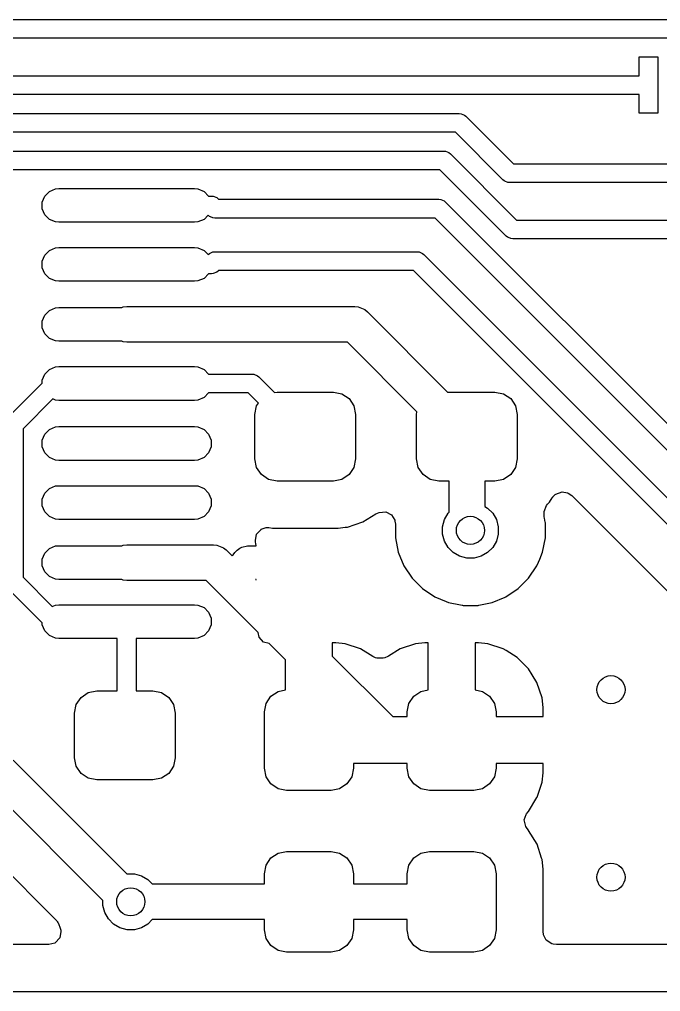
# Model space of a CAD drawing. Header units: millimetres. Extents: x 87.7 to 142.1, y -85.2 to -61.4.
# Drawn here: x 107.79 to 114.63, y -73.22 to -62.85 of the extents above; entities that cross this region are included whole.
import ezdxf

# ---------------------------------------------------------------- set-up
doc = ezdxf.new("R2010")
doc.units = ezdxf.units.MM
doc.layers.add('F.Cu', color=13, linetype='CONTINUOUS', true_color=0xc83434)

msp = doc.modelspace()

# ---------------------------------------------------------------- linework, layer by layer
at = {"layer": 'F.Cu', "linetype": 'CONTINUOUS'}
for p, q in [((106.9235, -62.85), (114.8, -62.85)), ((114.758578, -63.05), (106.964922, -63.05)), ((114.4, -63.45), (114.4, -63.25)), ((114.4, -63.25), (114.6, -63.25)), ((114.6, -63.25), (114.6, -63.85)), ((106.949323, -63.45), (114.4, -63.45)), ((114.4, -63.65), (106.990744, -63.65)), ((114.4, -63.85), (114.4, -63.65)), ((107.185823, -63.8535), (112.480851, -63.8535)), ((112.480851, -63.8535), (112.50036, -63.855421)), ((112.50036, -63.855421), (112.536408, -63.870353)), ((112.536408, -63.870353), (112.551562, -63.882789)), ((114.6, -63.85), (114.4, -63.85)), ((112.551562, -63.882789), (113.058773, -64.39)), ((112.439429, -64.0535), (107.227244, -64.0535)), ((112.946641, -64.560711), (112.439429, -64.0535)), ((107.415823, -64.2535), (112.315166, -64.2535)), ((112.315166, -64.2535), (112.334675, -64.255421)), ((112.334675, -64.255421), (112.370723, -64.270353)), ((112.370723, -64.270353), (112.385877, -64.282789)), ((112.385877, -64.282789), (113.093087, -64.99)), ((113.058773, -64.39), (114.8, -64.39)), ((112.273744, -64.4535), (107.457245, -64.4535)), ((112.980955, -65.16071), (112.273744, -64.4535)), ((112.961794, -64.573147), (112.946641, -64.560711)), ((112.967475, -64.5755), (112.961794, -64.573147)), ((112.997843, -64.588079), (112.967475, -64.5755)), ((113.017352, -64.59), (112.997843, -64.588079)), ((114.8, -64.59), (113.017352, -64.59)), ((108.057335, -64.733497), (108.106997, -64.683835)), ((108.106997, -64.683835), (108.171884, -64.656959)), ((108.171884, -64.656959), (108.207, -64.6535)), ((108.207, -64.6535), (109.657, -64.6535)), ((109.657, -64.6535), (109.692116, -64.656959)), ((109.692116, -64.656959), (109.757003, -64.683835)), ((109.757003, -64.683835), (109.806665, -64.733497)), ((108.030459, -64.798384), (108.057335, -64.733497)), ((108.030459, -64.868616), (108.030459, -64.798384)), ((109.806665, -64.733497), (109.806666, -64.7335)), ((109.806666, -64.7335), (109.837, -64.7335)), ((109.837, -64.7335), (109.856509, -64.735421)), ((109.856509, -64.735421), (109.892557, -64.750353)), ((109.892557, -64.750353), (109.907711, -64.762789)), ((109.907711, -64.762789), (109.913422, -64.7685)), ((109.913422, -64.7685), (112.26448, -64.7685)), ((112.26448, -64.7685), (112.283989, -64.770421)), ((112.283989, -64.770421), (112.320037, -64.785353)), ((112.320037, -64.785353), (112.335191, -64.797789)), ((112.335191, -64.797789), (115.357401, -67.82)), ((108.057335, -64.933503), (108.030459, -64.868616)), ((108.106997, -64.983165), (108.057335, -64.933503)), ((108.171884, -65.010041), (108.106997, -64.983165)), ((108.207, -65.0135), (108.171884, -65.010041)), ((109.657, -65.0135), (108.207, -65.0135)), ((109.692116, -65.010041), (109.657, -65.0135)), ((109.757003, -64.983165), (109.692116, -65.010041)), ((109.801123, -64.939044), (109.757003, -64.983165)), ((109.801289, -64.93921), (109.801123, -64.939044)), ((109.816442, -64.951647), (109.801289, -64.93921)), ((109.827, -64.95602), (109.816442, -64.951647)), ((109.852491, -64.966579), (109.827, -64.95602)), ((109.872, -64.9685), (109.852491, -64.966579)), ((112.223058, -64.9685), (109.872, -64.9685)), ((115.24527, -67.990711), (112.223058, -64.9685)), ((113.093087, -64.99), (115.158578, -64.99)), ((112.996108, -65.173147), (112.980955, -65.16071)), ((113.006666, -65.17752), (112.996108, -65.173147)), ((113.032157, -65.188079), (113.006666, -65.17752)), ((113.051666, -65.19), (113.032157, -65.188079)), ((115.2, -65.19), (113.051666, -65.19)), ((108.057335, -65.363497), (108.106997, -65.313835)), ((108.106997, -65.313835), (108.171884, -65.286959)), ((108.171884, -65.286959), (108.207, -65.2835)), ((108.207, -65.2835), (109.657, -65.2835)), ((109.657, -65.2835), (109.692116, -65.286959)), ((109.692116, -65.286959), (109.757003, -65.313835)), ((109.757003, -65.313835), (109.801123, -65.357955)), ((109.831399, -65.339158), (109.852491, -65.330421)), ((109.852491, -65.330421), (109.872, -65.3285)), ((109.872, -65.3285), (112.03252, -65.3285)), ((112.03252, -65.3285), (112.052029, -65.330421)), ((112.052029, -65.330421), (112.088077, -65.345353)), ((108.030459, -65.428384), (108.057335, -65.363497)), ((108.030459, -65.498616), (108.030459, -65.428384)), ((109.801123, -65.357955), (109.801289, -65.35779)), ((109.801289, -65.35779), (109.816442, -65.345353)), ((109.816442, -65.345353), (109.831399, -65.339158)), ((112.088077, -65.345353), (112.103231, -65.357789)), ((112.103231, -65.357789), (115.125441, -68.38)), ((108.057335, -65.563503), (108.030459, -65.498616)), ((109.907711, -65.534211), (109.892557, -65.546647)), ((109.913422, -65.5285), (109.907711, -65.534211)), ((111.991098, -65.5285), (109.913422, -65.5285)), ((115.01331, -68.550711), (111.991098, -65.5285)), ((108.106997, -65.613165), (108.057335, -65.563503)), ((108.171884, -65.640041), (108.106997, -65.613165)), ((108.207, -65.6435), (108.171884, -65.640041)), ((109.692116, -65.640041), (109.657, -65.6435)), ((109.757003, -65.613165), (109.692116, -65.640041)), ((109.806665, -65.563503), (109.757003, -65.613165)), ((109.806666, -65.5635), (109.806665, -65.563503)), ((109.837, -65.5635), (109.806666, -65.5635)), ((109.856509, -65.561579), (109.837, -65.5635)), ((109.892557, -65.546647), (109.856509, -65.561579)), ((109.657, -65.6435), (108.207, -65.6435)), ((108.106997, -65.953835), (108.171884, -65.926959)), ((108.171884, -65.926959), (108.207, -65.9235)), ((108.207, -65.9235), (108.878322, -65.9235)), ((108.878322, -65.9235), (108.894835, -65.91666)), ((108.894835, -65.91666), (108.932, -65.913)), ((108.932, -65.913), (111.366, -65.913)), ((111.366, -65.913), (111.403165, -65.91666)), ((111.403165, -65.91666), (111.471836, -65.945105)), ((111.471836, -65.945105), (111.500704, -65.968796)), ((108.030459, -66.068384), (108.057335, -66.003497)), ((108.057335, -66.003497), (108.106997, -65.953835)), ((111.500704, -65.968796), (112.356908, -66.825)), ((108.030459, -66.138616), (108.030459, -66.068384)), ((108.057335, -66.203503), (108.030459, -66.138616)), ((108.106997, -66.253165), (108.057335, -66.203503)), ((108.171884, -66.280041), (108.106997, -66.253165)), ((108.207, -66.2835), (108.171884, -66.280041)), ((108.878322, -66.2835), (108.207, -66.2835)), ((108.894835, -66.29034), (108.878322, -66.2835)), ((108.932, -66.294), (108.894835, -66.29034)), ((111.287092, -66.294), (108.932, -66.294)), ((112.030075, -67.036983), (111.287092, -66.294)), ((108.106997, -66.583835), (108.171884, -66.556959)), ((108.171884, -66.556959), (108.207, -66.5535)), ((108.207, -66.5535), (109.657, -66.5535)), ((109.657, -66.5535), (109.692116, -66.556959)), ((109.692116, -66.556959), (109.757003, -66.583835)), ((108.030459, -66.698384), (108.057335, -66.633497)), ((108.057335, -66.633497), (108.106997, -66.583835)), ((109.757003, -66.583835), (109.806665, -66.633497)), ((109.806665, -66.633497), (109.806666, -66.6335)), ((109.806666, -66.6335), (110.271, -66.6335)), ((110.271, -66.6335), (110.290509, -66.635421)), ((110.290509, -66.635421), (110.326557, -66.650353)), ((110.326557, -66.650353), (110.341711, -66.662789)), ((110.341711, -66.662789), (110.509493, -66.830571)), ((107.656289, -67.103966), (108.030459, -66.729796)), ((108.030459, -66.729796), (108.030459, -66.698384)), ((109.757003, -66.883165), (109.692116, -66.910041)), ((109.806665, -66.833503), (109.757003, -66.883165)), ((109.806666, -66.8335), (109.806665, -66.833503)), ((110.229578, -66.8335), (109.806666, -66.8335)), ((110.33795, -66.941872), (110.229578, -66.8335)), ((110.509493, -66.830571), (110.5375, -66.825)), ((110.5375, -66.825), (111.1375, -66.825)), ((111.1375, -66.825), (111.228387, -66.843079)), ((111.228387, -66.843079), (111.305438, -66.894562)), ((112.356908, -66.825), (112.8625, -66.825)), ((112.8625, -66.825), (112.953387, -66.843079)), ((112.953387, -66.843079), (113.030438, -66.894562)), ((108.144428, -66.898669), (107.827, -67.216098)), ((108.171884, -66.910041), (108.144428, -66.898669)), ((108.207, -66.9135), (108.171884, -66.910041)), ((109.657, -66.9135), (108.207, -66.9135)), ((109.692116, -66.910041), (109.657, -66.9135)), ((110.3, -67.0625), (110.318079, -66.971613)), ((110.318079, -66.971613), (110.33795, -66.941872)), ((111.305438, -66.894562), (111.356921, -66.971613)), ((111.356921, -66.971613), (111.375, -67.0625)), ((113.030438, -66.894562), (113.081921, -66.971613)), ((113.081921, -66.971613), (113.1, -67.0625)), ((110.3, -67.5375), (110.3, -67.0625)), ((111.375, -67.0625), (111.375, -67.5375)), ((112.025, -67.0625), (112.030075, -67.036983)), ((112.025, -67.5375), (112.025, -67.0625)), ((113.1, -67.0625), (113.1, -67.5375)), ((108.106997, -67.223835), (108.171884, -67.196959)), ((108.171884, -67.196959), (108.207, -67.1935)), ((108.207, -67.1935), (109.657, -67.1935)), ((109.657, -67.1935), (109.692116, -67.196959)), ((109.692116, -67.196959), (109.757003, -67.223835)), ((107.827, -67.216098), (107.827, -68.800901)), ((108.030459, -67.338384), (108.057335, -67.273497)), ((108.057335, -67.273497), (108.106997, -67.223835)), ((109.757003, -67.223835), (109.806665, -67.273497)), ((109.806665, -67.273497), (109.833541, -67.338384)), ((108.030459, -67.408616), (108.030459, -67.338384)), ((109.833541, -67.338384), (109.833541, -67.408616)), ((108.057335, -67.473503), (108.030459, -67.408616)), ((108.106997, -67.523165), (108.057335, -67.473503)), ((109.806665, -67.473503), (109.757003, -67.523165)), ((109.833541, -67.408616), (109.806665, -67.473503)), ((108.171884, -67.550041), (108.106997, -67.523165)), ((108.207, -67.5535), (108.171884, -67.550041)), ((109.657, -67.5535), (108.207, -67.5535)), ((109.692116, -67.550041), (109.657, -67.5535)), ((109.757003, -67.523165), (109.692116, -67.550041)), ((110.318079, -67.628387), (110.3, -67.5375)), ((111.375, -67.5375), (111.356921, -67.628387)), ((112.043079, -67.628387), (112.025, -67.5375)), ((113.1, -67.5375), (113.081921, -67.628387)), ((110.369562, -67.705438), (110.318079, -67.628387)), ((110.446613, -67.756921), (110.369562, -67.705438)), ((111.305438, -67.705438), (111.228387, -67.756921)), ((111.356921, -67.628387), (111.305438, -67.705438)), ((112.094562, -67.705438), (112.043079, -67.628387)), ((112.171613, -67.756921), (112.094562, -67.705438)), ((113.030438, -67.705438), (112.953387, -67.756921)), ((113.081921, -67.628387), (113.030438, -67.705438)), ((110.5375, -67.775), (110.446613, -67.756921)), ((111.1375, -67.775), (110.5375, -67.775)), ((111.228387, -67.756921), (111.1375, -67.775)), ((112.2625, -67.775), (112.171613, -67.756921)), ((112.372, -67.775), (112.2625, -67.775)), ((112.372, -68.107366), (112.372, -67.775)), ((112.8625, -67.775), (112.753, -67.775)), ((112.753, -67.775), (112.753, -68.044888)), ((112.953387, -67.756921), (112.8625, -67.775)), ((108.030459, -67.968384), (108.057335, -67.903497)), ((108.057335, -67.903497), (108.106997, -67.853835)), ((108.106997, -67.853835), (108.171884, -67.826959)), ((108.171884, -67.826959), (108.207, -67.8235)), ((108.207, -67.8235), (109.657, -67.8235)), ((109.657, -67.8235), (109.692116, -67.826959)), ((109.692116, -67.826959), (109.757003, -67.853835)), ((109.757003, -67.853835), (109.806665, -67.903497)), ((109.806665, -67.903497), (109.833541, -67.968384)), ((113.479717, -67.943615), (113.504728, -67.918712)), ((113.504728, -67.918712), (113.512543, -67.912888)), ((113.512543, -67.912888), (113.578059, -67.888612)), ((113.578059, -67.888612), (113.636055, -67.898587)), ((113.636055, -67.898587), (113.645072, -67.902505)), ((113.645072, -67.902505), (113.683336, -67.928551)), ((108.030459, -68.038616), (108.030459, -67.968384)), ((109.833541, -67.968384), (109.833541, -68.038616)), ((113.411842, -68.03358), (113.423273, -68.020415)), ((113.423273, -68.020415), (113.44534, -67.99835)), ((113.44534, -67.99835), (113.473285, -67.953042)), ((113.473285, -67.953042), (113.478186, -67.947691)), ((113.478186, -67.947691), (113.479717, -67.943615)), ((113.683336, -67.928551), (114.199932, -68.445148)), ((108.057335, -68.103503), (108.030459, -68.038616)), ((108.106997, -68.153165), (108.057335, -68.103503)), ((109.806665, -68.103503), (109.757003, -68.153165)), ((109.833541, -68.038616), (109.806665, -68.103503)), ((111.451516, -68.210908), (111.589827, -68.125596)), ((111.589827, -68.125596), (111.608516, -68.116147)), ((111.608516, -68.116147), (111.626424, -68.10892)), ((111.626424, -68.10892), (111.695956, -68.102086)), ((111.695956, -68.102086), (111.758147, -68.13393)), ((112.322836, -68.185195), (112.361994, -68.117372)), ((112.361994, -68.117372), (112.372, -68.107366)), ((112.753, -68.044888), (112.782628, -68.061994)), ((112.782628, -68.061994), (112.838006, -68.117372)), ((112.838006, -68.117372), (112.877164, -68.185195)), ((113.385492, -68.119959), (113.38693, -68.103893)), ((113.387381, -68.155204), (113.385492, -68.119959)), ((113.38693, -68.103893), (113.387291, -68.09899)), ((113.387291, -68.09899), (113.411842, -68.03358)), ((108.171884, -68.180041), (108.106997, -68.153165)), ((108.207, -68.1835), (108.171884, -68.180041)), ((109.657, -68.1835), (108.207, -68.1835)), ((109.692116, -68.180041), (109.657, -68.1835)), ((109.757003, -68.153165), (109.692116, -68.180041)), ((111.287753, -68.265174), (111.451516, -68.210908)), ((111.758147, -68.13393), (111.792555, -68.191642)), ((111.792555, -68.191642), (111.795228, -68.20156)), ((111.795228, -68.20156), (111.7995, -68.233828)), ((111.7995, -68.233828), (111.7995, -68.378846)), ((112.302567, -68.260842), (112.322836, -68.185195)), ((112.877164, -68.185195), (112.897433, -68.260842)), ((113.390444, -68.170605), (113.387381, -68.155204)), ((113.39902, -68.213719), (113.390444, -68.170605)), ((113.4005, -68.221158), (113.39902, -68.213719)), ((113.4005, -68.378842), (113.4005, -68.221158)), ((110.31985, -68.338899), (110.365752, -68.289587)), ((110.365752, -68.289587), (110.367971, -68.28827)), ((110.367971, -68.28827), (110.422082, -68.271241)), ((110.422082, -68.271241), (110.425415, -68.270994)), ((110.425415, -68.270994), (110.447172, -68.271295)), ((110.447172, -68.271295), (110.488323, -68.2755)), ((110.488323, -68.2755), (111.186676, -68.275499)), ((111.186676, -68.275499), (111.186684, -68.275498)), ((111.186684, -68.275498), (111.186687, -68.275498)), ((111.186687, -68.275498), (111.186691, -68.275497)), ((111.186691, -68.275497), (111.186991, -68.275478)), ((111.186991, -68.275478), (111.188019, -68.275361)), ((111.188019, -68.275361), (111.263416, -68.26766)), ((111.263416, -68.26766), (111.287753, -68.265174)), ((112.302567, -68.339158), (112.302567, -68.260842)), ((112.897433, -68.260842), (112.897433, -68.339158)), ((110.305757, -68.409467), (110.318163, -68.340711)), ((110.307717, -68.42769), (110.305757, -68.409467)), ((110.310241, -68.441317), (110.307717, -68.42769)), ((110.310111, -68.441343), (110.310241, -68.441317)), ((110.314518, -68.4635), (110.310111, -68.441343)), ((110.318163, -68.340711), (110.31985, -68.338899)), ((111.7995, -68.378848), (111.799499, -68.378848)), ((111.799499, -68.378848), (111.830257, -68.533471)), ((111.7995, -68.378846), (111.7995, -68.378848)), ((112.322836, -68.414805), (112.302567, -68.339158)), ((112.361994, -68.482628), (112.322836, -68.414805)), ((112.877164, -68.414805), (112.838006, -68.482628)), ((112.897433, -68.339158), (112.877164, -68.414805)), ((113.369737, -68.533497), (113.4005, -68.378842)), ((108.030459, -68.608384), (108.057335, -68.543497)), ((108.057335, -68.543497), (108.106997, -68.493835)), ((108.106997, -68.493835), (108.171884, -68.466959)), ((108.171884, -68.466959), (108.207, -68.4635)), ((108.207, -68.4635), (108.878322, -68.4635)), ((108.878322, -68.4635), (108.894835, -68.45666)), ((108.894835, -68.45666), (108.932, -68.453)), ((108.932, -68.453), (109.858, -68.453)), ((109.858, -68.453), (109.895165, -68.45666)), ((109.895165, -68.45666), (109.963836, -68.485105)), ((109.963836, -68.485105), (109.992704, -68.508796)), ((109.992704, -68.508796), (110.056106, -68.572198)), ((110.066593, -68.561578), (110.087408, -68.53756)), ((110.086083, -68.535945), (110.090787, -68.532083)), ((110.087408, -68.53756), (110.086083, -68.535945)), ((110.090787, -68.532083), (110.090794, -68.532079)), ((110.090794, -68.532079), (110.110449, -68.512423)), ((110.110449, -68.512423), (110.138696, -68.491277)), ((110.138696, -68.491277), (110.161788, -68.478667)), ((110.161788, -68.478667), (110.221215, -68.4635)), ((110.221215, -68.4635), (110.314518, -68.4635)), ((111.830257, -68.533471), (111.830264, -68.533502)), ((111.830264, -68.533502), (111.890598, -68.679165)), ((112.417372, -68.538006), (112.361994, -68.482628)), ((112.485195, -68.577164), (112.417372, -68.538006)), ((112.782628, -68.538006), (112.714805, -68.577164)), ((112.838006, -68.482628), (112.782628, -68.538006)), ((113.339477, -68.606552), (113.369737, -68.533497)), ((114.199932, -68.445148), (114.715303, -68.960519)), ((108.030459, -68.678616), (108.030459, -68.608384)), ((110.056106, -68.572198), (110.056848, -68.569794)), ((110.056848, -68.569794), (110.066593, -68.561578)), ((112.560842, -68.597433), (112.485195, -68.577164)), ((112.639158, -68.597433), (112.560842, -68.597433)), ((112.714805, -68.577164), (112.639158, -68.597433)), ((113.313011, -68.670448), (113.339477, -68.606552)), ((108.057335, -68.743503), (108.030459, -68.678616)), ((108.106997, -68.793165), (108.057335, -68.743503)), ((111.890598, -68.679165), (111.890603, -68.679174)), ((111.890603, -68.679174), (111.890613, -68.679191)), ((111.890613, -68.679191), (111.978211, -68.81029)), ((113.221789, -68.810289), (113.309394, -68.679179)), ((113.309394, -68.679179), (113.313011, -68.670448)), ((107.827, -68.800901), (108.137357, -69.111259)), ((108.171884, -68.820041), (108.106997, -68.793165)), ((108.207, -68.8235), (108.171884, -68.820041)), ((108.878322, -68.8235), (108.207, -68.8235)), ((108.894835, -68.83034), (108.878322, -68.8235)), ((108.932, -68.834), (108.894835, -68.83034)), ((109.779092, -68.834), (108.932, -68.834)), ((110.333259, -69.388167), (109.779092, -68.834)), ((110.314518, -68.8235), (110.307408, -68.8235)), ((110.307408, -68.8235), (110.313338, -68.82943)), ((110.313338, -68.82943), (110.314518, -68.8235)), ((111.978211, -68.81029), (111.978212, -68.810291)), ((111.978212, -68.810291), (111.978217, -68.810297)), ((111.978217, -68.810297), (112.089701, -68.921781)), ((113.110289, -68.921789), (113.221789, -68.810289)), ((108.030459, -69.287203), (107.656289, -68.913034)), ((112.089701, -68.921781), (112.089707, -68.921786)), ((112.089707, -68.921786), (112.089711, -68.921789)), ((112.089711, -68.921789), (112.220814, -69.00939)), ((112.979179, -69.009394), (113.110289, -68.921789)), ((112.220814, -69.00939), (112.220827, -69.009397)), ((112.220827, -69.009397), (112.340521, -69.058975)), ((112.340521, -69.058975), (112.366503, -69.069737)), ((112.833497, -69.069737), (112.972373, -69.012213)), ((112.972373, -69.012213), (112.979172, -69.009397)), ((112.979172, -69.009396), (112.979179, -69.009394)), ((112.979172, -69.009397), (112.979172, -69.009396)), ((108.137357, -69.111259), (108.171884, -69.096959)), ((108.171884, -69.096959), (108.207, -69.0935)), ((108.207, -69.0935), (109.657, -69.0935)), ((109.657, -69.0935), (109.692116, -69.096959)), ((109.692116, -69.096959), (109.757003, -69.123835)), ((109.757003, -69.123835), (109.806665, -69.173497)), ((112.366503, -69.069737), (112.366505, -69.069737)), ((112.366505, -69.069737), (112.36651, -69.069739)), ((112.36651, -69.069739), (112.494981, -69.095293)), ((112.494981, -69.095293), (112.513512, -69.098979)), ((112.513512, -69.098979), (112.516247, -69.099703)), ((112.516247, -69.099703), (112.521155, -69.1005)), ((112.521155, -69.1005), (112.678844, -69.1005)), ((112.678844, -69.1005), (112.682964, -69.1005)), ((112.682964, -69.1005), (112.690814, -69.098118)), ((112.690814, -69.098118), (112.833497, -69.069737)), ((109.806665, -69.173497), (109.833541, -69.238384)), ((109.833541, -69.238384), (109.833541, -69.308616)), ((108.030459, -69.308616), (108.030459, -69.287203)), ((108.057335, -69.373503), (108.030459, -69.308616)), ((108.106997, -69.423165), (108.057335, -69.373503)), ((109.806665, -69.373503), (109.757003, -69.423165)), ((109.833541, -69.308616), (109.806665, -69.373503)), ((108.171884, -69.450041), (108.106997, -69.423165)), ((108.207, -69.4535), (108.171884, -69.450041)), ((108.832, -69.4535), (108.207, -69.4535)), ((108.832, -70.0125), (108.832, -69.4535)), ((109.657, -69.4535), (109.032, -69.4535)), ((109.032, -69.4535), (109.032, -70.0125)), ((109.692116, -69.450041), (109.657, -69.4535)), ((109.757003, -69.423165), (109.692116, -69.450041)), ((110.345109, -69.439629), (110.333259, -69.388167)), ((110.345947, -69.44131), (110.345109, -69.439629)), ((110.393475, -69.492524), (110.345947, -69.44131)), ((110.452878, -69.507786), (110.393475, -69.492524)), ((110.626, -69.680908), (110.452878, -69.507786)), ((111.162654, -69.5), (111.126, -69.5)), ((111.126, -69.5), (111.126, -69.642092)), ((111.162659, -69.5), (111.162654, -69.5)), ((111.26365, -69.510318), (111.162659, -69.5)), ((111.427295, -69.564543), (111.26365, -69.510318)), ((111.427307, -69.564549), (111.427295, -69.564543)), ((111.427311, -69.564551), (111.427307, -69.564549)), ((111.427313, -69.564552), (111.427311, -69.564551)), ((111.427318, -69.564555), (111.427313, -69.564552)), ((111.558722, -69.645607), (111.427318, -69.564555)), ((111.848688, -69.564551), (111.724651, -69.641058)), ((111.848692, -69.564549), (111.848688, -69.564551)), ((111.848694, -69.564548), (111.848692, -69.564549)), ((111.848701, -69.564545), (111.848694, -69.564548)), ((112.012345, -69.510319), (111.848701, -69.564545)), ((112.113319, -69.500003), (112.012345, -69.510319)), ((112.113332, -69.500002), (112.113319, -69.500003)), ((112.113343, -69.500001), (112.113332, -69.500002)), ((112.113361, -69.5), (112.113343, -69.500001)), ((112.113363, -69.5), (112.113361, -69.5)), ((112.15, -69.5), (112.113363, -69.5)), ((112.15, -70.002486), (112.15, -69.5)), ((112.686654, -69.5), (112.65, -69.5)), ((112.65, -69.5), (112.65, -70.002486)), ((112.686659, -69.5), (112.686654, -69.5)), ((112.78765, -69.510318), (112.686659, -69.5)), ((112.951295, -69.564543), (112.78765, -69.510318)), ((112.951307, -69.564549), (112.951295, -69.564543)), ((112.951311, -69.564551), (112.951307, -69.564549)), ((112.979958, -69.582221), (112.951311, -69.564551)), ((113.098018, -69.655041), (112.979958, -69.582221)), ((110.626, -70.002486), (110.626, -69.680908)), ((111.126, -69.642092), (111.771408, -70.2875)), ((111.588886, -69.659046), (111.558722, -69.645607)), ((111.601964, -69.662886), (111.588886, -69.659046)), ((111.669623, -69.663513), (111.601964, -69.662886)), ((111.685898, -69.65906), (111.669623, -69.663513)), ((111.71827, -69.644995), (111.685898, -69.65906)), ((111.724651, -69.641058), (111.71827, -69.644995)), ((113.098028, -69.655048), (113.098018, -69.655041)), ((113.098034, -69.655052), (113.098028, -69.655048)), ((113.098038, -69.655055), (113.098034, -69.655052)), ((113.09804, -69.655057), (113.098038, -69.655055)), ((113.098043, -69.655059), (113.09804, -69.655057)), ((113.219939, -69.776955), (113.098043, -69.655059)), ((113.219941, -69.776958), (113.219939, -69.776955)), ((113.219944, -69.776961), (113.219941, -69.776958)), ((113.219947, -69.776965), (113.219944, -69.776961)), ((113.219952, -69.776973), (113.219947, -69.776965)), ((113.219957, -69.77698), (113.219952, -69.776973)), ((113.259545, -69.841163), (113.219957, -69.77698)), ((113.310448, -69.923688), (113.259545, -69.841163)), ((113.310453, -69.923699), (113.310448, -69.923688)), ((113.36468, -70.087347), (113.310453, -69.923699)), ((108.393079, -70.159113), (108.444562, -70.082062)), ((108.444562, -70.082062), (108.521613, -70.030579)), ((108.521613, -70.030579), (108.6125, -70.0125)), ((108.6125, -70.0125), (108.832, -70.0125)), ((109.032, -70.0125), (109.2125, -70.0125)), ((109.2125, -70.0125), (109.303387, -70.030579)), ((109.303387, -70.030579), (109.380438, -70.082062)), ((109.380438, -70.082062), (109.431921, -70.159113)), ((110.419079, -70.146613), (110.470562, -70.069562)), ((110.470562, -70.069562), (110.547613, -70.018079)), ((110.547613, -70.018079), (110.626, -70.002486)), ((111.943079, -70.146613), (111.994562, -70.069562)), ((111.994562, -70.069562), (112.071613, -70.018079)), ((112.071613, -70.018079), (112.15, -70.002486)), ((112.65, -70.002486), (112.728387, -70.018079)), ((112.728387, -70.018079), (112.805438, -70.069562)), ((112.805438, -70.069562), (112.856921, -70.146613)), ((113.374998, -70.188345), (113.36468, -70.087347)), ((108.375, -70.25), (108.393079, -70.159113)), ((109.431921, -70.159113), (109.45, -70.25)), ((110.401, -70.2375), (110.419079, -70.146613)), ((111.925, -70.2375), (111.943079, -70.146613)), ((112.856921, -70.146613), (112.875, -70.2375)), ((113.374999, -70.18836), (113.374998, -70.188345)), ((113.374999, -70.2875), (113.374999, -70.18836)), ((108.375, -70.725), (108.375, -70.25)), ((109.45, -70.25), (109.45, -70.725)), ((110.401, -70.8375), (110.401, -70.2375)), ((111.771408, -70.2875), (111.925, -70.2875)), ((111.925, -70.2875), (111.925, -70.2375)), ((112.875, -70.2375), (112.875, -70.2875)), ((112.875, -70.2875), (113.374999, -70.2875)), ((107.719924, -70.750516), (108.934763, -71.965355)), ((108.393079, -70.815887), (108.375, -70.725)), ((108.444562, -70.892938), (108.393079, -70.815887)), ((109.431921, -70.815887), (109.380438, -70.892938)), ((109.45, -70.725), (109.431921, -70.815887)), ((111.925, -70.7875), (111.351, -70.7875)), ((111.351, -70.7875), (111.351, -70.8375)), ((111.925, -70.8375), (111.925, -70.7875)), ((113.375, -70.7875), (112.875, -70.7875)), ((112.875, -70.7875), (112.875, -70.8375)), ((113.375, -70.886641), (113.375, -70.7875)), ((108.521613, -70.944421), (108.444562, -70.892938)), ((109.380438, -70.892938), (109.303387, -70.944421)), ((110.419079, -70.928387), (110.401, -70.8375)), ((110.470562, -71.005438), (110.419079, -70.928387)), ((111.332921, -70.928387), (111.281438, -71.005438)), ((111.351, -70.8375), (111.332921, -70.928387)), ((111.943079, -70.928387), (111.925, -70.8375)), ((111.994562, -71.005438), (111.943079, -70.928387)), ((112.856921, -70.928387), (112.805438, -71.005438)), ((112.875, -70.8375), (112.856921, -70.928387)), ((113.36468, -70.987652), (113.374999, -70.886654)), ((113.374999, -70.886654), (113.375, -70.886641)), ((108.677567, -72.246975), (107.393092, -70.9625)), ((108.6125, -70.9625), (108.521613, -70.944421)), ((109.2125, -70.9625), (108.6125, -70.9625)), ((109.303387, -70.944421), (109.2125, -70.9625)), ((110.547613, -71.056921), (110.470562, -71.005438)), ((111.281438, -71.005438), (111.204387, -71.056921)), ((112.071613, -71.056921), (111.994562, -71.005438)), ((112.805438, -71.005438), (112.728387, -71.056921)), ((113.333734, -71.081042), (113.36468, -70.987652)), ((110.6385, -71.075), (110.547613, -71.056921)), ((111.1135, -71.075), (110.6385, -71.075)), ((111.204387, -71.056921), (111.1135, -71.075)), ((112.1625, -71.075), (112.071613, -71.056921)), ((112.6375, -71.075), (112.1625, -71.075)), ((112.728387, -71.056921), (112.6375, -71.075)), ((113.311649, -71.147693), (113.333734, -71.081042)), ((113.219947, -71.298035), (113.310448, -71.151311)), ((113.310448, -71.151311), (113.310453, -71.1513)), ((113.310453, -71.1513), (113.311649, -71.147693)), ((113.175258, -71.387884), (113.194627, -71.329689)), ((113.194627, -71.329689), (113.198812, -71.323177)), ((113.198812, -71.323177), (113.215452, -71.302529)), ((113.215452, -71.302529), (113.219947, -71.298035)), ((113.175129, -71.389688), (113.175258, -71.387884)), ((113.18998, -71.457957), (113.175129, -71.389688)), ((107.229506, -71.506728), (108.169632, -72.446854)), ((113.197472, -71.471678), (113.18998, -71.457957)), ((113.215668, -71.495986), (113.197472, -71.471678)), ((113.218624, -71.499934), (113.215668, -71.495986)), ((113.22034, -71.50165), (113.218624, -71.499934)), ((113.310908, -71.648484), (113.22034, -71.50165)), ((113.360411, -71.797873), (113.310908, -71.648484)), ((110.470562, -71.794562), (110.547613, -71.743079)), ((110.547613, -71.743079), (110.6385, -71.725)), ((110.6385, -71.725), (111.1135, -71.725)), ((111.1135, -71.725), (111.204387, -71.743079)), ((111.204387, -71.743079), (111.281438, -71.794562)), ((111.994562, -71.794562), (112.071613, -71.743079)), ((112.071613, -71.743079), (112.1625, -71.725)), ((112.1625, -71.725), (112.6375, -71.725)), ((112.6375, -71.725), (112.728387, -71.743079)), ((112.728387, -71.743079), (112.805438, -71.794562)), ((110.419079, -71.871613), (110.470562, -71.794562)), ((111.281438, -71.794562), (111.332921, -71.871613)), ((111.943079, -71.871613), (111.994562, -71.794562)), ((112.805438, -71.794562), (112.856921, -71.871613)), ((113.365174, -71.812247), (113.360411, -71.797873)), ((113.375498, -71.913312), (113.365174, -71.812247)), ((108.934763, -71.965355), (108.935842, -71.965067)), ((108.935842, -71.965067), (109.014158, -71.965067)), ((109.014158, -71.965067), (109.089805, -71.985336)), ((110.401, -71.9625), (110.419079, -71.871613)), ((110.401, -72.072), (110.401, -71.9625)), ((111.332921, -71.871613), (111.351, -71.9625)), ((111.351, -71.9625), (111.351, -72.072)), ((111.925, -71.9625), (111.943079, -71.871613)), ((111.925, -72.072), (111.925, -71.9625)), ((112.856921, -71.871613), (112.875, -71.9625)), ((112.875, -71.9625), (112.875, -72.5625)), ((113.375499, -71.91333), (113.375498, -71.913312)), ((113.375499, -72.582177), (113.375499, -71.91333)), ((109.089805, -71.985336), (109.157628, -72.024494)), ((109.157628, -72.024494), (109.205134, -72.072)), ((109.205134, -72.072), (110.401, -72.072)), ((111.351, -72.072), (111.925, -72.072)), ((108.677567, -72.301658), (108.677567, -72.246975)), ((108.697836, -72.377305), (108.677567, -72.301658)), ((108.736994, -72.445128), (108.697836, -72.377305)), ((108.169632, -72.446854), (108.185047, -72.465634)), ((108.185047, -72.465634), (108.188934, -72.47145)), ((108.188934, -72.47145), (108.196852, -72.481738)), ((108.196852, -72.481738), (108.200627, -72.4881)), ((108.792372, -72.500506), (108.736994, -72.445128)), ((109.205134, -72.453), (109.157628, -72.500506)), ((110.401, -72.453), (109.205134, -72.453)), ((110.401, -72.5625), (110.401, -72.453)), ((111.925, -72.453), (111.351, -72.453)), ((111.351, -72.453), (111.351, -72.5625)), ((111.925, -72.5625), (111.925, -72.453)), ((108.200627, -72.4881), (108.208538, -72.503907)), ((108.208538, -72.503907), (108.219998, -72.531571)), ((108.230212, -72.579577), (108.217804, -72.648336)), ((108.219998, -72.531571), (108.228729, -72.565778)), ((108.228729, -72.565778), (108.230212, -72.579577)), ((108.860195, -72.539664), (108.792372, -72.500506)), ((108.935842, -72.559933), (108.860195, -72.539664)), ((109.014158, -72.559933), (108.935842, -72.559933)), ((109.089805, -72.539664), (109.014158, -72.559933)), ((109.157628, -72.500506), (109.089805, -72.539664)), ((110.419079, -72.653387), (110.401, -72.5625)), ((111.351, -72.5625), (111.332921, -72.653387)), ((111.943079, -72.653387), (111.925, -72.5625)), ((112.875, -72.5625), (112.856921, -72.653387)), ((113.378335, -72.608533), (113.375499, -72.582177)), ((108.217804, -72.648336), (108.170217, -72.699456)), ((110.470562, -72.730438), (110.419079, -72.653387)), ((111.332921, -72.653387), (111.281438, -72.730438)), ((111.994562, -72.730438), (111.943079, -72.653387)), ((112.856921, -72.653387), (112.805438, -72.730438)), ((113.378829, -72.610803), (113.378335, -72.608533)), ((113.379981, -72.616097), (113.378829, -72.610803)), ((113.407457, -72.670958), (113.379981, -72.616097)), ((113.408644, -72.672327), (113.407457, -72.670958)), ((113.46739, -72.71007), (113.408644, -72.672327)), ((108.102419, -72.7195), (105.968621, -72.7195)), ((108.165714, -72.702129), (108.102419, -72.7195)), ((108.170217, -72.699456), (108.165714, -72.702129)), ((110.547613, -72.781921), (110.470562, -72.730438)), ((110.6385, -72.8), (110.547613, -72.781921)), ((111.204387, -72.781921), (111.1135, -72.8)), ((111.281438, -72.730438), (111.204387, -72.781921)), ((112.071613, -72.781921), (111.994562, -72.730438)), ((112.1625, -72.8), (112.071613, -72.781921)), ((112.728387, -72.781921), (112.6375, -72.8)), ((112.805438, -72.730438), (112.728387, -72.781921)), ((113.482389, -72.714475), (113.46739, -72.71007)), ((113.51733, -72.7195), (113.482389, -72.714475)), ((120.373442, -72.7195), (113.51733, -72.7195)), ((111.1135, -72.8), (110.6385, -72.8)), ((112.6375, -72.8), (112.1625, -72.8)), ((105.88, -73.22), (120.642598, -73.22))]:
    msp.add_line(p, q, dxfattribs=at)
at = {"layer": 'F.Cu'}
for centre in [(112.6, -68.3), (114.1, -70), (114.1, -72), (108.975, -72.2625)]:
    msp.add_circle(centre, 0.15, dxfattribs=at)

doc.saveas('drawing.dxf')
